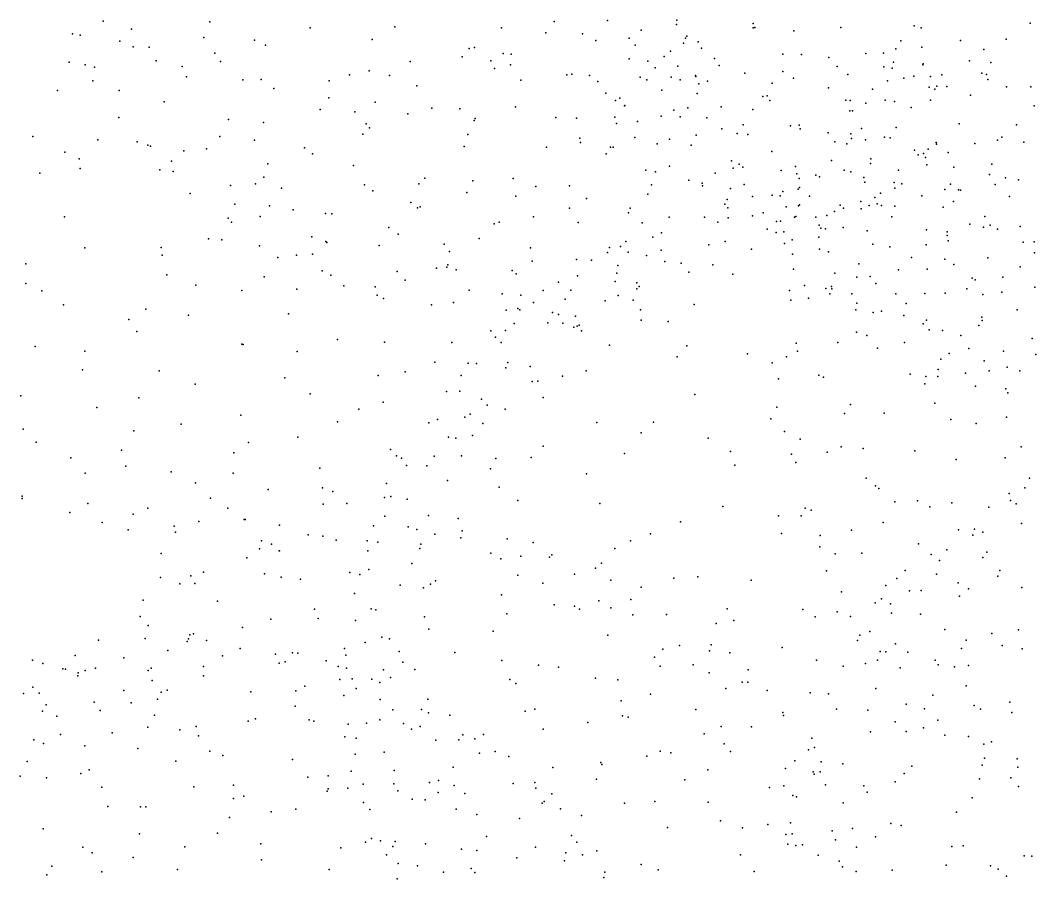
# Model space of a CAD drawing. Header units: metres. Extents: x -23.9 to 23.9, y -28.5 to 28.5.
# Drawn here: x -4.643 to -3.223, y -2.391 to -1.192 of the extents above; entities that cross this region are included whole.
import ezdxf

# ---------------------------------------------------------------- set-up
doc = ezdxf.new("R2010")
doc.units = ezdxf.units.M

msp = doc.modelspace()

# ---------------------------------------------------------------- linework, layer by layer
for p in [(-3.8216, -1.1921, -1.4001), (-3.7251, -1.192, -1.7817), (-4.5269, -1.193, -3.3905), (-4.487, -1.2045, -2.4369), (-4.3778, -1.194, 3.209), (-4.2373, -1.2027, -2.5596), (-4.119, -1.201, -1.1241), (-3.9698, -1.2023, -4.5874), (-3.8965, -1.1936, -2.4868), (-3.7749, -1.2058, -3.7896), (-3.7252, -1.1979, -5.4077), (-3.6183, -1.1966, -2.5925), (-3.618, -1.2026, -5.7597), (-3.6159, -1.2018, -5.0332), (-3.4958, -1.202, 16.5705), (-3.3931, -1.1996, -2.8475), (-3.3832, -1.2025, -10.693), (-3.2309, -1.196, -10.2191), (-4.5696, -1.2108, -2.9854), (-4.559, -1.2128, -1.0715), (-4.3861, -1.2158, -3.5752), (-4.3152, -1.2197, -2.616), (-4.1505, -1.2188, -3.7105), (-3.9082, -1.2095, -3.7483), (-3.8565, -1.2107, -3.9574), (-3.8382, -1.2203, -4.7274), (-3.7917, -1.2171, -3.9049), (-3.7126, -1.2171, -5.4997), (-3.711, -1.2142, -5.2924), (-3.5612, -1.2067, -4.9388), (-3.412, -1.2205, -3.4174), (-3.3285, -1.2202, -10.8689), (-3.2644, -1.2184, 25.6484), (-4.5033, -1.2213, -2.8238), (-4.4848, -1.2291, -3.4382), (-4.4622, -1.2294, 18.9708), (-4.2999, -1.2265, -1.0686), (-4.0151, -1.2313, -2.3112), (-4.0076, -1.2301, -1.1951), (-3.783, -1.2265, -1.4667), (-3.7156, -1.2239, -3.8683), (-3.695, -1.222, -2.562), (-3.6906, -1.2307, -3.6715), (-3.4188, -1.2316, -10.5398), (-3.3823, -1.2293, -10.775), (-3.2956, -1.2327, 24.7872), (-4.4528, -1.2487, -2.779), (-4.3705, -1.238, -1.062), (-4.0249, -1.243, -2.4323), (-3.9847, -1.2484, 13.4128), (-3.9677, -1.2385, -4.1566), (-3.9563, -1.2392, -2.2687), (-3.7916, -1.2457, -2.0523), (-3.7424, -1.2426, -1.5877), (-3.7337, -1.2352, -1.8666), (-3.6724, -1.2451, -5.6232), (-3.5765, -1.2393, -5.8032), (-3.5508, -1.2399, -2.6684), (-3.5123, -1.2439, -5.8819), (-3.4607, -1.2385, -3.8424), (-3.4359, -1.2381, -2.8055), (-3.3158, -1.2484, 25.5684), (-4.5742, -1.2504, -2.4232), (-4.5517, -1.2541, -3.0536), (-4.5387, -1.2574, -3.2629), (-4.4165, -1.2567, -2.442), (-4.3627, -1.2497, -2.6758), (-4.1549, -1.2626, -1.1146), (-4.0974, -1.2495, -2.4684), (-3.9797, -1.2595, -4.3567), (-3.9573, -1.2543, -2.5174), (-3.7656, -1.249, -3.6894), (-3.7552, -1.2585, -1.9448), (-3.7233, -1.2559, -1.7483), (-3.6659, -1.2552, -4.796), (-3.5006, -1.2563, -2.7353), (-3.4355, -1.2568, -10.6265), (-3.4241, -1.259, -10.4451), (-3.4239, -1.2587, 25.2609), (-3.4219, -1.2506, 25.1015), (-3.3811, -1.2544, -3.284), (-3.3805, -1.2529, 24.9433), (-3.2859, -1.2508, -21.3893), (-4.5411, -1.2766, -3.1534), (-4.4102, -1.2707, -3.4971), (-4.3314, -1.2751, -2.4337), (-4.3059, -1.2746, 7.7155), (-4.211, -1.2765, -2.5964), (-4.1822, -1.268, -2.4616), (-4.1267, -1.2692, -2.5565), (-3.9427, -1.2757, -4.4671), (-3.8787, -1.2682, -1.3233), (-3.8717, -1.267, -4.0561), (-3.8469, -1.269, -4.6521), (-3.7761, -1.2716, -3.9695), (-3.7669, -1.2751, -4.7082), (-3.7327, -1.2713, -1.6794), (-3.7201, -1.2753, 5.0205), (-3.6988, -1.2692, -5.346), (-3.6985, -1.2706, -19.8669), (-3.6821, -1.277, -3.9206), (-3.63, -1.2659, 13.9277), (-3.5768, -1.2636, -3.5752), (-3.5618, -1.2728, -5.0036), (-3.4857, -1.2678, -3.4742), (-3.4306, -1.2767, -2.8747), (-3.4078, -1.2729, 25.3601), (-3.3934, -1.2702, -10.3428), (-3.3702, -1.2706, -3.151), (-3.3544, -1.2683, -10.2643), (-3.2984, -1.2656, -10.209), (-3.2921, -1.2675, -3.9244), (-3.2903, -1.2745, 3.0659), (-4.5905, -1.2901, -1.0883), (-4.5045, -1.2899, -2.9443), (-4.2883, -1.2874, -3.5955), (-4.0885, -1.2836, -3.6848), (-3.8352, -1.2773, -2.1136), (-3.7458, -1.2894, -2.5884), (-3.6942, -1.2809, -5.4663), (-3.5915, -1.2799, -4.84), (-3.5131, -1.2862, -4.8146), (-3.4513, -1.288, -5.91), (-3.3721, -1.2852, -4.8192), (-3.3645, -1.2881, 25.4775), (-3.3613, -1.2841, -5.9754), (-3.3474, -1.2845, 24.8725), (-3.2639, -1.2851, -11.0049), (-3.2303, -1.285, -10.122), (-4.2111, -1.3003, 20.0174), (-3.8239, -1.2938, -2.5643), (-3.8108, -1.3039, -3.6681), (-3.8044, -1.3007, 7.0436), (-3.6965, -1.2943, -4.7232), (-3.6048, -1.2985, -2.673), (-3.5984, -1.2977, -5.7378), (-3.595, -1.3038, -3.93), (-3.4888, -1.3034, -4.8919), (-3.4827, -1.3039, -3.9144), (-3.4337, -1.3036, -3.3284), (-3.4207, -1.3054, -2.9479), (-3.3701, -1.3033, -3.9371), (-3.3145, -1.2965, -4.7398), (-4.4415, -1.306, -3.4172), (-4.2235, -1.3165, 3.5812), (-4.1463, -1.3062, -19.356), (-4.0671, -1.3146, -1.1658), (-4.0284, -1.3157, -2.5702), (-3.9502, -1.313, -3.6821), (-3.7979, -1.3115, 10.6655), (-3.7976, -1.3109, -4.0386), (-3.7293, -1.3174, -4.006), (-3.7097, -1.3144, 11.1178), (-3.6628, -1.313, -5.2261), (-3.6188, -1.3164, -5.1183), (-3.4829, -1.3186, -4.7417), (-3.4792, -1.3184, -2.834), (-3.4607, -1.3078, -10.6978), (-3.3974, -1.3137, -10.8807), (-3.2253, -1.3113, 24.7134), (-4.5047, -1.3278, -3.0833), (-4.3513, -1.3304, -1.0746), (-4.1748, -1.3199, -3.6293), (-4.1009, -1.3225, -2.3625), (-4.0081, -1.3321, -2.2917), (-4.0069, -1.3289, -1.2099), (-3.8942, -1.3279, -4.342), (-3.865, -1.3286, -4.2001), (-3.8117, -1.3274, -2.0696), (-3.7799, -1.3334, -1.9899), (-3.7469, -1.3261, -4.6483), (-3.7204, -1.3269, -3.6148), (-3.6831, -1.3283, -5.39), (-4.3025, -1.3346, 4.0528), (-4.1591, -1.3366, -2.6175), (-4.1544, -1.3421, -1.1244), (-3.8093, -1.3363, -4.1148), (-3.6621, -1.3435, -5.5485), (-3.632, -1.3378, -5.6362), (-3.5658, -1.3395, -5.0494), (-3.5541, -1.3386, -2.7638), (-3.5524, -1.3435, -3.9781), (-3.4668, -1.343, -10.7654), (-3.4185, -1.3418, 25.226), (-3.3301, -1.3368, -10.9904), (-3.25, -1.3382, -6.0023), (-4.6249, -1.3541, -1.108), (-4.5343, -1.3588, -22.1261), (-4.4792, -1.3615, -3.1717), (-4.3637, -1.3541, -2.7813), (-4.315, -1.3594, -3.5035), (-4.1639, -1.3509, -2.3944), (-4.0172, -1.3516, -3.6477), (-3.8604, -1.3567, -3.6385), (-3.7834, -1.3555, -4.5437), (-3.7349, -1.3579, -1.7463), (-3.6979, -1.3525, -2.6551), (-3.6406, -1.35, -4.6715), (-3.6255, -1.3516, -3.5358), (-3.5134, -1.3492, -4.9838), (-3.504, -1.3616, -4.6832), (-3.4817, -1.3505, -3.9814), (-3.4806, -1.357, 16.9926), (-3.461, -1.3591, -5.8716), (-3.4348, -1.3552, -3.0524), (-3.4267, -1.3563, -10.2751), (-3.2768, -1.3594, -4.5919), (-3.2704, -1.3551, -4.8176), (-3.2399, -1.3624, -11.0875), (-4.5802, -1.3761, 22.8934), (-4.4644, -1.3662, -3.2501), (-4.4604, -1.3677, -2.9709), (-4.4138, -1.3741, -2.8786), (-4.3824, -1.3717, -3.422), (-4.2453, -1.37, -3.5555), (-4.0219, -1.3684, 12.788), (-3.9071, -1.369, -2.6046), (-3.8596, -1.3628, -1.3705), (-3.8178, -1.3693, -1.4316), (-3.814, -1.3692, -4.2349), (-3.7525, -1.3644, -1.9019), (-3.7049, -1.3665, -4.0817), (-3.5922, -1.3754, -4.0338), (-3.4875, -1.3643, -3.3496), (-3.3926, -1.3733, -10.2128), (-3.3736, -1.372, 13.1701), (-3.3625, -1.3627, -4.8642), (-3.3618, -1.3652, -4.0274), (-3.3458, -1.3765, 24.8928), (-3.3084, -1.364, -10.1213), (-4.5604, -1.3854, -2.4073), (-4.4313, -1.3886, -2.4211), (-4.2339, -1.3787, -2.6906), (-3.8236, -1.3783, -2.6259), (-3.6483, -1.3881, -5.4914), (-3.5086, -1.3879, -10.709), (-3.4536, -1.3855, -4.6301), (-3.3877, -1.3801, 25.013), (-3.3802, -1.3778, -20.7979), (-3.3771, -1.3836, 25.4013), (-4.5588, -1.3989, -1.0985), (-4.4476, -1.4008, -3.104), (-4.429, -1.4033, -1.0851), (-4.2967, -1.3926, -1.0932), (-4.1766, -1.3947, -3.563), (-3.7681, -1.4015, -1.5882), (-3.7548, -1.4034, -1.6872), (-3.7349, -1.3956, -4.2041), (-3.6462, -1.3983, -5.3519), (-3.6377, -1.3931, -2.7432), (-3.6328, -1.3972, 18.7238), (-3.5789, -1.4016, -2.8137), (-3.5592, -1.3963, -4.5961), (-3.4912, -1.4011, -3.279), (-3.4818, -1.4037, -3.0328), (-3.4542, -1.3921, -10.8642), (-3.4152, -1.4015, -4.9309), (-3.3756, -1.394, -4.5799), (-3.3375, -1.3972, -11.032), (-3.2845, -1.3931, 24.8135), (-4.6151, -1.4055, 2.7453), (-4.3023, -1.4111, -3.4495), (-4.077, -1.4124, -1.1842), (-4.01, -1.4163, -1.2327), (-3.9534, -1.4131, -2.6417), (-3.7083, -1.4153, -4.3861), (-3.6711, -1.4055, -4.5211), (-3.5572, -1.4063, -5.7161), (-3.5541, -1.4129, -5.0944), (-3.5304, -1.4081, -2.9072), (-3.5257, -1.4106, -10.6343), (-3.4633, -1.4115, -4.5597), (-3.462, -1.4179, -5.9281), (-3.4213, -1.4184, -5.8605), (-3.2879, -1.4075, -4.2426), (-3.2654, -1.4121, 10.2209), (-3.2474, -1.415, -10.0525), (-4.3487, -1.4229, 24.1209), (-4.3139, -1.4205, -2.4003), (-4.2773, -1.4265, -2.788), (-4.1615, -1.422, -2.3573), (-4.15, -1.43, -1.152), (-4.0854, -1.4204, -18.9096), (-4.0182, -1.4325, -2.6714), (-3.9219, -1.4239, -1.3159), (-3.8747, -1.423, -2.1199), (-3.7604, -1.4216, -1.8076), (-3.6897, -1.4193, -4.2688), (-3.6891, -1.4232, 13.4349), (-3.6499, -1.4267, -4.4577), (-3.6307, -1.4215, 9.4872), (-3.5768, -1.4311, -5.1736), (-3.5555, -1.4276, -3.3314), (-3.5532, -1.4257, -4.1624), (-3.4203, -1.4265, -4.5026), (-3.4103, -1.4204, -10.951), (-3.3504, -1.4282, 2.4194), (-3.3425, -1.421, -4.1927), (-3.331, -1.4286, 25.479), (-3.3286, -1.4294, -4.3683), (-3.28, -1.4212, -4.867), (-4.4053, -1.4338, -3.1808), (-4.0965, -1.4464, -2.7078), (-3.9498, -1.4377, -3.5735), (-3.8513, -1.4407, -3.5484), (-3.7656, -1.435, -3.5236), (-3.6544, -1.4424, -3.447), (-3.6192, -1.4381, -5.4513), (-3.5918, -1.436, -4.242), (-3.5803, -1.4371, -4.4359), (-3.5396, -1.4375, -10.5636), (-3.4675, -1.4451, -4.4117), (-3.4479, -1.4397, -4.2386), (-3.4401, -1.4334, -10.2428), (-3.3826, -1.4373, -10.1606), (-3.3384, -1.4451, -10.1063), (-3.26, -1.4383, -5.9447), (-4.3426, -1.4489, -3.3103), (-4.2943, -1.4512, -3.3872), (-4.2612, -1.4565, -1.1205), (-4.0874, -1.4539, -3.5248), (-4.0835, -1.4524, 18.5285), (-3.875, -1.4545, -1.3993), (-3.7925, -1.4608, -1.9223), (-3.7899, -1.4544, -2.7314), (-3.6576, -1.4489, 20.0599), (-3.6535, -1.4538, -2.8106), (-3.6041, -1.4607, -5.3617), (-3.572, -1.4524, -6.3978), (-3.5548, -1.451, -4.3383), (-3.5536, -1.4497, -5.6569), (-3.5043, -1.4591, -6.4879), (-3.4967, -1.4501, -5.7534), (-3.4921, -1.4543, -10.3261), (-3.4673, -1.4552, 16.3012), (-3.4562, -1.4507, -4.3269), (-3.4449, -1.4481, -5.0011), (-3.4386, -1.4505, -6.3905), (-3.4204, -1.4517, -6.2539), (-3.3527, -1.4529, -6.3259), (-4.5808, -1.4667, -2.3726), (-4.3522, -1.4683, -3.0425), (-4.3473, -1.4741, -3.1822), (-4.3072, -1.4659, -2.912), (-4.2159, -1.462, -3.4467), (-4.207, -1.4621, -2.7897), (-3.973, -1.4741, -2.7216), (-3.9252, -1.4663, -2.1638), (-3.8629, -1.4745, -2.7387), (-3.7731, -1.475, -1.755), (-3.7357, -1.4668, -3.4607), (-3.6864, -1.467, -6.2905), (-3.6674, -1.4737, -6.174), (-3.6529, -1.4681, -6.4554), (-3.6193, -1.4649, -2.8914), (-3.5854, -1.4728, -2.9695), (-3.58, -1.4727, -5.5542), (-3.5606, -1.4669, -3.1941), (-3.5586, -1.4662, -3.0525), (-3.5308, -1.4671, -6.1329), (-3.5151, -1.4645, -10.7828), (-3.4242, -1.4666, -6.1497), (-3.2944, -1.4661, -11.0955), (-4.1276, -1.4816, -2.319), (-3.9801, -1.4761, -1.2813), (-3.7461, -1.4888, -6.3522), (-3.5986, -1.4835, -3.262), (-3.5862, -1.4884, -6.0904), (-3.5753, -1.4873, -3.1235), (-3.5261, -1.4783, 11.7559), (-3.5234, -1.4824, -10.3823), (-3.517, -1.4832, -6.5524), (-3.4925, -1.4815, -5.0821), (-3.4589, -1.486, -6.0831), (-3.3759, -1.4845, 25.1684), (-3.3469, -1.4872, -6.5164), (-3.3154, -1.4767, -6.2079), (-3.2962, -1.4809, -6.4052), (-3.287, -1.4783, -6.2808), (-3.2767, -1.4836, 9.0472), (-3.2449, -1.4801, -10.0239), (-4.3794, -1.4971, -2.3808), (-4.3609, -1.4988, -1.1233), (-4.2352, -1.4943, -2.8778), (-4.2156, -1.5007, -18.2825), (-4.2143, -1.5023, -1.1552), (-4.1145, -1.4906, 2.0471), (-4.0013, -1.4969, -2.2269), (-3.7963, -1.5009, -3.4473), (-3.7584, -1.4947, -6.2691), (-3.6574, -1.5009, -6.0819), (-3.5744, -1.5036, -5.4452), (-3.5637, -1.4985, -5.266), (-3.5264, -1.495, -6.052), (-3.3471, -1.4927, -18.5822), (-3.3455, -1.4999, -4.9549), (-3.2409, -1.502, 24.8172), (-3.2253, -1.5013, -11.1583), (-4.5525, -1.5096, -1.1373), (-4.4456, -1.5091, -1.1242), (-4.3083, -1.5071, -2.3687), (-4.2341, -1.5185, -21.0164), (-4.1408, -1.5066, -2.8146), (-4.0502, -1.5047, -3.4599), (-4.0428, -1.5148, 23.1009), (-3.9292, -1.5097, -3.4658), (-3.8218, -1.5163, -6.3067), (-3.8192, -1.5093, -1.5575), (-3.8035, -1.508, -2.8001), (-3.7931, -1.5159, -6.439), (-3.7466, -1.5131, -6.137), (-3.6801, -1.5057, -3.3353), (-3.6203, -1.5115, -3.0687), (-3.5631, -1.5184, -5.3568), (-3.5257, -1.5118, -5.6168), (-3.513, -1.5155, -6.6364), (-3.4508, -1.5045, -10.9432), (-3.4273, -1.5085, -6.6045), (-3.3764, -1.5055, -10.1144), (-3.2249, -1.5167, -6.158), (-4.6348, -1.5319, -6.1508), (-4.4443, -1.5198, 3.0496), (-4.2825, -1.5231, -3.0865), (-4.2564, -1.52, -3.2795), (-3.927, -1.5283, -2.8045), (-3.865, -1.526, -3.4279), (-3.8442, -1.5272, -1.9836), (-3.7672, -1.5204, -3.3863), (-3.7415, -1.529, -6.5453), (-3.7189, -1.5312, -2.9331), (-3.4707, -1.5319, -5.6845), (-3.3968, -1.5231, -11.0311), (-3.3504, -1.5254, 25.0829), (-3.2902, -1.5239, -6.073), (-4.2208, -1.5417, -3.0214), (-4.1157, -1.5427, -1.2185), (-4.061, -1.5381, -2.2478), (-4.0462, -1.5367, -1.2633), (-4.0449, -1.5335, -2.8307), (-4.0334, -1.5407, -3.3944), (-3.9548, -1.5416, -1.3495), (-3.9493, -1.5461, -3.4016), (-3.8089, -1.545, -6.515), (-3.8075, -1.5346, -1.6598), (-3.7079, -1.5436, -6.0203), (-3.6747, -1.5334, -3.2279), (-3.6465, -1.5464, -6.655), (-3.5619, -1.5395, -10.4818), (-3.504, -1.5452, -10.8793), (-3.4151, -1.5407, -5.0706), (-3.3748, -1.5396, -6.6492), (-3.3379, -1.5332, 25.3498), (-3.2449, -1.5362, 25.5389), (-4.6349, -1.5597, 11.6586), (-4.4379, -1.5477, 12.9407), (-4.3015, -1.5505, -1.1579), (-4.2084, -1.5481, -3.2043), (-4.1044, -1.5551, -2.9113), (-3.8905, -1.5575, -2.0432), (-3.8637, -1.549, -6.3611), (-3.8113, -1.5569, -1.7407), (-3.781, -1.5587, -3.2933), (-3.4733, -1.5508, -5.9494), (-3.4547, -1.5498, -5.1389), (-3.4467, -1.5594, 12.0819), (-3.3119, -1.552, 25.0066), (-3.3078, -1.5547, -11.114), (-3.2693, -1.5507, -4.9702), (-4.6122, -1.57, -1.1956), (-4.3971, -1.562, -1.152), (-4.3327, -1.5694, -2.3348), (-4.2561, -1.5675, -2.3233), (-4.1901, -1.5627, -3.1075), (-4.1467, -1.5643, -3.2518), (-4.0152, -1.569, -3.3205), (-3.9692, -1.5742, -2.1347), (-3.9115, -1.5693, -3.3232), (-3.8728, -1.569, -6.1809), (-3.7806, -1.5672, -6.5998), (-3.7773, -1.5638, -6.0402), (-3.5674, -1.5693, -10.6598), (-3.5465, -1.5625, -5.9361), (-3.5166, -1.5666, -5.448), (-3.511, -1.5742, -5.3737), (-3.5085, -1.5637, -5.5229), (-3.5082, -1.567, -10.2849), (-3.4804, -1.5742, -5.7395), (-3.4187, -1.5742, -10.1494), (-3.3784, -1.5735, 2.7584), (-3.3498, -1.573, -5.0495), (-3.3196, -1.5672, -10.0523), (-3.2971, -1.5748, -5.9284), (-3.2705, -1.5718, 18.6317), (-3.2244, -1.5648, -6.5964), (-4.5821, -1.5895, -2.3043), (-4.1438, -1.5761, -2.2706), (-4.1348, -1.5804, -3.149), (-4.0679, -1.5895, -3.0542), (-4.037, -1.586, -3.2479), (-3.943, -1.5758, -2.9264), (-3.9253, -1.586, -6.3197), (-3.8808, -1.5817, -2.9637), (-3.8252, -1.5837, -3.2149), (-3.8071, -1.5763, -2.98), (-3.7861, -1.5827, -3.0972), (-3.7008, -1.5888, 2.1473), (-3.5654, -1.5831, -6.7245), (-3.5407, -1.5803, -10.7883), (-3.4732, -1.5869, -5.2607), (-3.4045, -1.5874, -5.8636), (-4.4672, -1.5956, 20.2373), (-4.2675, -1.6019, -1.1987), (-3.9633, -1.5969, -3.2254), (-3.9469, -1.5944, 23.8173), (-3.9443, -1.5963, -3.0189), (-3.8987, -1.6002, -3.1429), (-3.8903, -1.6029, -6.5171), (-3.7755, -1.5963, -20.9987), (-3.4745, -1.5963, -5.8798), (-3.4504, -1.6003, -5.5596), (-3.4389, -1.5983, -6.7466), (-3.2492, -1.5966, -5.0217), (-4.4908, -1.6098, 2.4804), (-4.4072, -1.604, -2.3215), (-3.9524, -1.6156, -6.3927), (-3.9051, -1.6146, -1.5199), (-3.8843, -1.6149, -1.9318), (-3.8663, -1.6053, -1.5973), (-3.8612, -1.6176, -6.0347), (-3.7749, -1.611, -5.9612), (-3.7372, -1.6125, -6.6987), (-3.4076, -1.6041, -11.0326), (-3.3804, -1.6157, -5.1667), (-3.3759, -1.6106, -10.0934), (-3.2984, -1.6065, -6.7098), (-3.298, -1.6111, 25.2566), (-4.4795, -1.6265, -1.2038), (-3.9848, -1.6259, -1.4026), (-3.9642, -1.6254, -6.2449), (-3.8687, -1.6206, -6.5941), (-3.8643, -1.6192, -1.8268), (-3.8583, -1.6259, -1.7532), (-3.4739, -1.6276, 11.1536), (-3.4591, -1.632, -10.1953), (-3.372, -1.6242, -6.7696), (-3.3536, -1.6254, -5.6639), (-3.3026, -1.6183, -5.0841), (-4.333, -1.6441, -2.2827), (-4.331, -1.645, -1.2195), (-4.1993, -1.638, -1.2513), (-4.1334, -1.6417, -2.2179), (-4.0392, -1.6422, -2.1368), (-3.9782, -1.6345, -2.0834), (-3.9705, -1.6418, -6.4591), (-3.8192, -1.6455, 11.3765), (-3.558, -1.6427, -10.4005), (-3.5, -1.6421, -5.8178), (-3.4068, -1.6422, -5.4863), (-3.328, -1.6322, -5.7531), (-3.2281, -1.6363, 25.4377), (-4.6217, -1.6478, -2.2464), (-4.5524, -1.6542, -2.2673), (-4.2554, -1.6545, -2.2622), (-3.711, -1.6465, -6.761), (-3.6262, -1.658, -6.8054), (-3.5562, -1.6539, 9.2243), (-3.4442, -1.65, -5.7622), (-3.3443, -1.6574, -5.598), (-3.3169, -1.6504, -5.1657), (-3.2685, -1.6541, -11.1559), (-3.2233, -1.6586, -5.7173), (-4.0629, -1.6696, -1.3682), (-4.0163, -1.6709, -6.2892), (-4.0049, -1.6714, -6.2085), (-3.961, -1.67, -2.0135), (-3.7243, -1.6622, -5.8613), (-3.5918, -1.6706, -5.812), (-3.5717, -1.662, -10.7148), (-3.3561, -1.6655, -5.247), (-3.2952, -1.6675, -5.8238), (-4.5557, -1.6804, -1.2545), (-4.4486, -1.6818, -1.2401), (-4.1425, -1.6882, 20.1047), (-4.1044, -1.6829, -2.1582), (-4.0263, -1.6881, -6.3672), (-3.9641, -1.6774, -6.0768), (-3.9299, -1.6755, -1.9357), (-3.8849, -1.6888, -6.6773), (-3.8518, -1.6814, -5.9319), (-3.5263, -1.6875, -10.856), (-3.3989, -1.6864, -10.1088), (-3.3596, -1.6797, -5.4478), (-3.3216, -1.685, -5.5359), (-3.2885, -1.6814, -10.016), (-3.2632, -1.6765, -6.781), (-3.2456, -1.6815, 25.2641), (-4.3983, -1.7, 18.4887), (-4.273, -1.6913, -1.2655), (-3.9272, -1.6963, -1.6588), (-3.9191, -1.6958, -1.7911), (-3.5829, -1.6926, -10.5503), (-3.5198, -1.6903, -10.2865), (-3.3783, -1.6998, -6.8399), (-3.3768, -1.6897, -11.0727), (-3.36, -1.6894, 7.4624), (-3.3074, -1.7029, -5.3802), (-4.6416, -1.7165, -2.1644), (-4.2374, -1.7138, -2.1984), (-4.0466, -1.7105, -1.4387), (-4.0281, -1.7098, -2.0379), (-3.6998, -1.7147, -6.8269), (-3.2651, -1.7068, -5.2861), (-3.2622, -1.7122, -5.4857), (-4.477, -1.7192, -2.2196), (-4.1354, -1.7255, -1.3809), (-3.998, -1.7212, -6.5554), (-3.99, -1.7294, -1.5708), (-3.9115, -1.7189, -5.9542), (-3.482, -1.7284, -10.2304), (-3.3643, -1.7266, 8.7872), (-4.5354, -1.7327, -1.308), (-4.3344, -1.7436, -1.3151), (-4.1695, -1.7349, 3.2629), (-4.0138, -1.7423, -1.9396), (-3.965, -1.7353, -6.6411), (-3.585, -1.7325, -6.8685), (-3.4903, -1.7413, -5.7497), (-3.4353, -1.7407, -10.166), (-4.4176, -1.7561, -2.1845), (-4.199, -1.7526, -2.121), (-4.0716, -1.7542, -6.3722), (-4.0592, -1.7497, -6.199), (-4.0214, -1.7461, -6.0914), (-3.9962, -1.7552, -1.8333), (-3.8369, -1.7539, -5.8489), (-3.7574, -1.7534, -18.6625), (-3.5935, -1.7486, 23.9944), (-3.3417, -1.7496, -11.0968), (-3.3064, -1.7553, -6.857), (-3.2643, -1.7461, 17.1995), (-4.6385, -1.7632, -2.1012), (-4.4837, -1.7654, -2.1574), (-4.0105, -1.7721, -1.7154), (-3.7749, -1.7683, -6.8328), (-3.5744, -1.7662, -10.5478), (-4.6204, -1.7813, -1.4154), (-4.3237, -1.7819, -2.1293), (-4.2548, -1.7744, -1.3787), (-4.0439, -1.7741, -6.5369), (-4.0336, -1.7757, -1.6296), (-3.9119, -1.7868, -5.8866), (-3.6812, -1.7755, -6.8772), (-3.5525, -1.7772, -10.752), (-3.495, -1.7878, -6.9183), (-3.2436, -1.7876, -5.777), (-4.5012, -1.7926, -1.3866), (-4.3439, -1.7961, -1.3882), (-4.1249, -1.7915, -1.5024), (-4.1165, -1.8004, -1.9687), (-4.0639, -1.8009, -1.8444), (-4.0258, -1.8001, -6.0121), (-3.7982, -1.7971, -5.7912), (-3.6499, -1.7943, -5.7328), (-3.5644, -1.798, -10.6672), (-3.5147, -1.7951, -10.8524), (-3.4644, -1.7902, -10.9419), (-3.3924, -1.7935, -10.118), (-4.5718, -1.8033, -2.0829), (-4.4948, -1.8145, 13.1567), (-4.1099, -1.8036, -6.2891), (-4.1027, -1.8138, -1.5844), (-4.0742, -1.8144, -1.7014), (-3.9777, -1.8039, -6.6924), (-3.9284, -1.8026, -6.7477), (-3.6436, -1.8134, 4.9752), (-3.5586, -1.8095, -5.709), (-3.3345, -1.8055, -10.0662), (-3.2661, -1.8029, -11.1418), (-4.5517, -1.8246, -1.4431), (-4.4316, -1.8225, -2.0863), (-4.3452, -1.8243, -2.0727), (-4.2239, -1.8175, -1.4669), (-3.9855, -1.8186, -5.9386), (-3.8511, -1.8254, -19.769), (-4.3975, -1.8382, -1.4326), (-4.2203, -1.8449, -1.5443), (-4.1306, -1.8391, -1.8457), (-4.0455, -1.8347, -6.6272), (-3.9731, -1.844, 24.1397), (-3.4604, -1.8315, -5.6953), (-3.4472, -1.8422, 16.9222), (-3.2318, -1.8317, -9.6697), (-4.6397, -1.8565, -1.8759), (-4.2961, -1.8473, -1.4918), (-4.2057, -1.8502, -1.9277), (-4.1337, -1.8584, -6.3533), (-4.1244, -1.8569, -6.2086), (-3.4427, -1.846, -10.2058), (-3.2603, -1.8529, -5.7362), (-3.2383, -1.8452, -9.601), (-4.6397, -1.8597, -1.6515), (-4.5483, -1.8668, -1.5531), (-4.3767, -1.8594, -1.9967), (-4.2193, -1.8677, -1.6299), (-4.1859, -1.867, -1.726), (-4.1019, -1.8609, -6.1159), (-3.9473, -1.8629, -5.861), (-3.8323, -1.867, 23.5668), (-3.6607, -1.871, -5.6972), (-3.5453, -1.8732, -10.6639), (-3.4201, -1.8644, 3.0619), (-3.3885, -1.8633, -11.0204), (-3.3711, -1.8713, -10.1216), (-3.3403, -1.8658, 23.7482), (-3.2887, -1.8722, -9.6576), (-3.2587, -1.8629, -9.7563), (-3.2506, -1.8672, -9.8936), (-4.5734, -1.8794, -1.8819), (-4.4849, -1.882, -1.9218), (-4.4642, -1.8736, -1.5343), (-4.3523, -1.8736, -1.5396), (-4.133, -1.8844, -6.4365), (-4.072, -1.8837, -6.0198), (-3.583, -1.8841, -6.9536), (-3.551, -1.8839, -10.5786), (-3.5371, -1.8762, -10.4359), (-4.5281, -1.8933, -1.6823), (-4.4276, -1.8987, -1.6289), (-4.3929, -1.892, -1.9091), (-4.3296, -1.8893, -1.6198), (-4.328, -1.8892, -1.8811), (-4.2801, -1.8971, -1.7368), (-4.1488, -1.8981, -7.8235), (-4.1002, -1.8993, -6.5617), (-4.0306, -1.8878, -5.9554), (-3.7199, -1.8924, 12.3143), (-3.4365, -1.8936, -10.9351), (-3.243, -1.895, -9.4313), (-4.4918, -1.9037, -1.7625), (-4.4256, -1.907, -1.7996), (-4.2403, -1.9105, -7.8048), (-4.2197, -1.9126, -7.9126), (-4.0881, -1.9032, 11.6437), (-4.0629, -1.9098, -7.9513), (-4.0266, -1.9148, -7.722), (-4.0249, -1.9051, -7.8715), (-3.7616, -1.9093, 7.3472), (-3.5786, -1.9089, -5.6721), (-3.5244, -1.9117, -10.7241), (-3.4808, -1.9043, -10.308), (-3.331, -1.9035, -11.0593), (-3.3112, -1.9111, -9.8609), (-3.3087, -1.9025, -9.7882), (-3.2973, -1.9068, -10.0772), (-4.308, -1.9301, -7.7956), (-4.3056, -1.919, 5.0186), (-4.2915, -1.9238, -7.8795), (-4.201, -1.9183, -7.698), (-4.1578, -1.919, -6.3062), (-4.1429, -1.921, -6.1732), (-4.0842, -1.9295, -8.042), (-4.0827, -1.9238, -7.6546), (-3.962, -1.9164, -7.7713), (-3.9259, -1.9215, -7.8504), (-3.8115, -1.9297, -6.9002), (-3.7898, -1.9192, -5.7285), (-3.5252, -1.9276, -10.4892), (-3.387, -1.9231, -10.1738), (-4.4456, -1.9366, -20.9658), (-4.3261, -1.9426, -7.9375), (-4.2809, -1.9328, -7.99), (-4.2804, -1.933, -7.6874), (-4.1569, -1.9329, -8.0449), (-3.9847, -1.9361, -5.8638), (-3.9708, -1.9441, -8.0458), (-3.9427, -1.9404, -7.6637), (-3.9027, -1.9418, -7.724), (-3.8995, -1.9387, -7.9202), (-3.5036, -1.9372, -10.3975), (-3.4664, -1.9361, -10.8552), (-3.3692, -1.9379, -9.6335), (-3.3476, -1.9317, -9.5313), (-3.297, -1.9422, -9.4122), (-3.2915, -1.9349, -9.9537), (-4.0954, -1.9508, -6.0112), (-3.8386, -1.9571, -7.7866), (-3.8302, -1.9504, 18.4855), (-3.3579, -1.9467, -5.6665), (-4.4464, -1.9701, 11.9611), (-4.4042, -1.9678, -7.9154), (-4.3864, -1.9626, -7.755), (-4.3012, -1.9652, -8.062), (-4.2777, -1.9697, -7.5817), (-4.2507, -1.9724, -8.1248), (-4.1817, -1.9631, 7.4929), (-4.168, -1.966, -8.1348), (-4.1552, -1.9589, -6.4706), (-3.947, -1.9668, -7.5856), (-3.8681, -1.9655, -8.0116), (-3.7292, -1.971, -5.6859), (-3.6957, -1.9692, -6.9604), (-3.5156, -1.9607, -10.6526), (-3.4174, -1.9718, -10.2445), (-3.4056, -1.9605, -10.9385), (-3.3621, -1.9657, -10.9948), (-3.2764, -1.9686, -5.6857), (-3.2735, -1.9606, -9.3436), (-4.4194, -1.9789, 12.3257), (-4.3987, -1.9787, -8.0022), (-4.1117, -1.9808, -6.6133), (-4.0789, -1.9848, -7.505), (-4.0694, -1.9796, -8.1654), (-4.062, -1.9747, -6.6855), (-3.9124, -1.9783, -6.8495), (-3.817, -1.9741, -7.7102), (-3.7749, -1.9838, -7.8169), (-3.6208, -1.974, 20.4667), (-3.4327, -1.9816, -5.6462), (-3.3315, -1.9775, -6.9721), (-3.3171, -1.986, -10.045), (-3.2429, -1.9841, -6.9417), (-4.1756, -1.9928, -6.2647), (-3.9698, -1.9945, -5.8267), (-3.789, -2.001, -8.0124), (-3.4948, -1.9904, -10.4534), (-3.4387, -2, -10.8442), (-3.3997, -1.9889, -6.9859), (-3.3834, -1.9885, -9.8558), (-3.3296, -1.9964, -10.1531), (-4.4706, -2.002, -7.8679), (-4.367, -2.0033, -7.5853), (-4.2311, -2.0144, -7.481), (-4.1521, -2.0138, -7.4654), (-3.8961, -2.0083, -8.1471), (-3.8679, -2.0105, 24.4722), (-3.8609, -2.0144, -6.891), (-3.8341, -2.0026, -8.0733), (-3.8173, -2.0125, -5.7138), (-3.6546, -2.014, -5.6525), (-3.5487, -2.0148, -5.6401), (-3.4475, -2.0058, -10.3471), (-3.4263, -2.007, -9.6096), (-4.4749, -2.0247, -7.6838), (-4.2924, -2.0282, -8.1942), (-4.2262, -2.0274, -8.2182), (-4.1454, -2.0154, -8.2177), (-4.0775, -2.0251, -5.9595), (-3.9625, -2.0211, -7.4771), (-3.7864, -2.0226, -7.6188), (-3.7392, -2.0221, -7.9547), (-3.5316, -2.0251, 24.5132), (-3.5006, -2.0182, -7.0007), (-3.482, -2.0249, -10.5305), (-3.4249, -2.0201, -9.7958), (-3.3843, -2.0213, -9.4257), (-4.464, -2.0373, -8.0453), (-4.3321, -2.04, -7.4918), (-4.1742, -2.0303, 20.5681), (-4.0714, -2.0423, -7.4239), (-3.6701, -2.0347, 9.32), (-3.6451, -2.0303, -6.9857), (-3.3505, -2.0427, -10.9391), (-3.2472, -2.0433, -11.0407), (-4.4681, -2.0554, -1.3997), (-4.4076, -2.0557, -7.5141), (-4.4055, -2.0501, -1.4894), (-4.4006, -2.0487, -8.1601), (-4.1372, -2.0537, -6.0686), (-4.1265, -2.056, -8.2801), (-3.9814, -2.0453, -8.2412), (-3.8214, -2.0508, 19.875), (-3.4692, -2.0508, -5.6342), (-3.455, -2.0456, -10.7164), (-3.3206, -2.0578, 16.6205), (-3.2844, -2.0485, -9.2598), (-4.5333, -2.0579, -1.4492), (-4.4092, -2.0596, -1.5778), (-4.3822, -2.0582, -1.355), (-4.3351, -2.0692, -1.5881), (-4.1895, -2.0695, -6.3243), (-4.1607, -2.0608, -21.633), (-3.7446, -2.0704, -7.5756), (-3.721, -2.0652, -6.9651), (-3.6768, -2.0643, -7.9452), (-3.5778, -2.0678, 23.4024), (-3.4722, -2.0582, 19.2164), (-3.4194, -2.063, -9.8974), (-3.3268, -2.0696, -5.6535), (-3.2701, -2.065, 4.8584), (-3.2422, -2.07, -6.9518), (-4.6253, -2.0858, -1.4819), (-4.5659, -2.0791, -7.9394), (-4.4977, -2.0826, -7.5838), (-4.4365, -2.0723, -1.2695), (-4.3598, -2.0798, 7.9605), (-4.2858, -2.0771, -7.4116), (-4.2622, -2.0754, -8.2793), (-4.2545, -2.076, -1.3421), (-4.1873, -2.0786, -7.381), (-4.1128, -2.0734, -6.001), (-4.0353, -2.0752, -6.7464), (-3.7561, -2.0813, 2.2646), (-3.6792, -2.0726, -7.68), (-3.651, -2.0753, -7.7878), (-3.5298, -2.0858, -7.0051), (-3.4444, -2.0857, -10.5966), (-3.4409, -2.0736, -10.4814), (-3.4326, -2.0739, 11.6531), (-3.4018, -2.0746, -10.8052), (-3.3639, -2.0856, -9.3077), (-4.6111, -2.0904, -1.3277), (-4.5829, -2.0977, -22.0666), (-4.5795, -2.0984, -7.6988), (-4.5519, -2.1, -7.6342), (-4.5372, -2.0971, 21.0457), (-4.4639, -2.1002, -1.199), (-4.4596, -2.0967, -8.1723), (-4.3864, -2.0944, -1.7086), (-4.2807, -2.0898, -1.2568), (-4.2721, -2.0879, -1.6291), (-4.2149, -2.0867, -1.5228), (-4.1982, -2.0946, 24.2273), (-4.1864, -2.097, -6.2564), (-4.1348, -2.0991, -6.5886), (-4.1077, -2.0887, -7.3599), (-4.0913, -2.0989, -6.671), (-3.9695, -2.0863, -5.8129), (-3.918, -2.0925, -7.4003), (-3.8901, -2.0955, -5.7526), (-3.7481, -2.094, -8.156), (-3.7019, -2.0921, -8.0826), (-3.6254, -2.099, -7.8788), (-3.4926, -2.0942, -9.6468), (-3.4611, -2.0904, -9.8422), (-3.4125, -2.0964, -10.4165), (-3.3594, -2.0922, -10.2872), (-3.3368, -2.0951, -10.0674), (-3.3171, -2.0932, -10.1556), (-4.5623, -2.1078, -1.6824), (-4.5615, -2.1034, -8.0366), (-4.4584, -2.114, -7.4823), (-4.3863, -2.1078, -8.2496), (-4.1959, -2.1127, -1.6273), (-4.1785, -2.1117, -6.1708), (-4.1511, -2.1122, -1.3455), (-4.125, -2.1097, -1.4482), (-3.9582, -2.1129, -8.3219), (-3.8386, -2.1107, -7.4233), (-3.8074, -2.1131, -6.9398), (-3.6796, -2.1032, -7.6094), (-4.6248, -2.1233, -7.8382), (-4.4976, -2.1282, 8.4084), (-4.4371, -2.1275, -1.7709), (-4.2572, -2.1287, -1.1591), (-4.245, -2.1219, -1.7023), (-4.1731, -2.1253, -6.4878), (-4.1401, -2.1167, -1.5517), (-3.95, -2.1182, -6.844), (-3.6565, -2.1252, -6.9946), (-3.6337, -2.1165, -8.0126), (-3.6256, -2.1166, -5.6372), (-3.5986, -2.1281, -7.7852), (-3.4467, -2.1251, -9.3962), (-3.3204, -2.1217, -18.9628), (-4.6381, -2.1322, -1.6768), (-4.6163, -2.1318, -7.9564), (-4.4508, -2.1404, -8.2376), (-4.4454, -2.1306, 3.1983), (-4.3203, -2.1301, -8.3132), (-4.1904, -2.1349, -1.2096), (-4.1393, -2.1407, -7.3147), (-4.0728, -2.1401, -8.3633), (-3.8029, -2.1424, -8.2729), (-3.7619, -2.1334, -7.4567), (-3.5387, -2.1313, -5.6258), (-3.5131, -2.1325, -9.7096), (-3.3672, -2.1346, -10.3783), (-4.6114, -2.157, -7.6469), (-4.6063, -2.1481, -1.7476), (-4.5391, -2.1443, -1.7721), (-4.5308, -2.156, 9.2485), (-4.4877, -2.1455, -1.1077), (-4.2585, -2.1501, -1.7725), (-4.1217, -2.155, -1.2293), (-4.0816, -2.1546, -1.2905), (-3.9368, -2.1568, -7.3301), (-3.9234, -2.1541, -5.774), (-3.6981, -2.1545, -7.4993), (-3.5017, -2.1541, -9.4975), (-3.4581, -2.1555, -9.9436), (-3.4043, -2.1473, -10.0251), (-3.3787, -2.1535, -10.6765), (-3.3095, -2.1491, -10.2873), (-3.3005, -2.154, -5.6583), (-3.2593, -2.1445, -10.924), (-4.5915, -2.1637, 2.7871), (-4.455, -2.1627, 12.9032), (-4.3238, -2.1707, -1.8171), (-4.3137, -2.1675, -1.0819), (-4.2389, -2.1691, -1.1042), (-4.2321, -2.171, -7.3071), (-4.1401, -2.1691, -6.5715), (-4.072, -2.1591, -7.3031), (-4.0423, -2.1625, -1.4729), (-3.8007, -2.1635, -7.3878), (-3.7929, -2.1655, -5.6916), (-3.5769, -2.1587, -7.0019), (-3.5759, -2.163, -7.913), (-3.36, -2.1697, -10.4668), (-3.2566, -2.1586, -9.1538), (-4.4644, -2.1794, -7.4166), (-4.4194, -2.1832, -1.0395), (-4.3969, -2.1784, -8.3152), (-4.1843, -2.1753, -6.3876), (-4.1585, -2.1738, -6.1176), (-4.1067, -2.1742, -1.6926), (-4.0958, -2.182, -5.9743), (-4.0837, -2.1784, -6.6787), (-3.9116, -2.1821, -6.8652), (-3.8495, -2.1726, -8.3226), (-3.6628, -2.1782, -8.1686), (-3.6205, -2.1788, -7.5841), (-3.4196, -2.1719, -9.3138), (-3.4044, -2.1852, 7.2361), (-3.3802, -2.1801, -9.2549), (-4.6236, -2.197, -1.8087), (-4.5864, -2.1896, -7.5358), (-4.5143, -2.1874, -1.0532), (-4.3933, -2.1914, 4.8351), (-4.1889, -2.1927, -6.3052), (-4.1729, -2.1947, -1.1061), (-4.0616, -2.1974, -1.2203), (-4.0297, -2.197, -5.8827), (-4.024, -2.1902, -1.3164), (-4.0073, -2.1958, -1.534), (-3.9951, -2.1895, -7.2931), (-3.6866, -2.1886, -5.6569), (-3.5363, -2.1947, -9.6337), (-3.4543, -2.1858, -5.6331), (-3.3505, -2.1906, -10.6152), (-3.3172, -2.1922, -10.3853), (-3.2851, -2.1996, -6.9661), (-4.6099, -2.2021, -8.1114), (-4.5525, -2.2053, -8.2007), (-4.4783, -2.2093, -1.878), (-4.3778, -2.2127, -1.8885), (-3.9786, -2.2132, -1.3759), (-3.7482, -2.2128, -7.391), (-3.6588, -2.2025, -6.9863), (-3.6499, -2.2134, -7.49), (-3.541, -2.2108, -5.635), (-3.5326, -2.2075, -9.7698), (-3.2957, -2.203, -10.7547), (-4.633, -2.2273, -7.5791), (-4.4252, -2.2269, -7.3442), (-4.3592, -2.2189, -8.3616), (-4.262, -2.2245, -1.0115), (-4.1744, -2.2172, -7.2665), (-4.1341, -2.2141, -1.7903), (-4.0009, -2.2154, -1.6123), (-3.9597, -2.2203, -1.4745), (-3.7669, -2.2199, -8.3096), (-3.7333, -2.215, -6.9587), (-3.56, -2.2261, -8.0326), (-3.5231, -2.2278, -7.819), (-3.2947, -2.2227, -10.6654), (-3.2492, -2.2237, -9.1207), (-4.5464, -2.2389, -0.9873), (-4.1801, -2.2408, -6.359), (-4.1198, -2.2398, -6.0304), (-4.0373, -2.2351, -1.7195), (-3.898, -2.2354, -7.291), (-3.8309, -2.2286, -6.9147), (-3.8298, -2.2312, -7.3229), (-3.6814, -2.2388, -7.4317), (-3.5729, -2.2369, -7.5971), (-3.5345, -2.2418, -9.502), (-3.5245, -2.2416, -6.9984), (-3.493, -2.2303, -9.9331), (-3.3964, -2.2337, -6.9899), (-3.2979, -2.2323, -10.584), (-3.2483, -2.2352, -10.2473), (-4.6425, -2.2478, -1.8684), (-4.6061, -2.2499, -7.5022), (-4.5581, -2.2442, -7.4456), (-4.2407, -2.2491, -7.2537), (-4.2122, -2.2474, -8.4288), (-4.0706, -2.2564, -6.6814), (-4.058, -2.254, -1.1139), (-3.9234, -2.2565, -1.4148), (-3.8372, -2.2519, -5.728), (-3.7137, -2.2527, -5.6738), (-3.5327, -2.2448, -9.8391), (-3.4197, -2.2557, -10.0684), (-3.4072, -2.2441, 20.7582), (-3.302, -2.2516, -5.669), (-3.2581, -2.25, -10.5061), (-4.5285, -2.2629, -8.2825), (-4.3999, -2.2626, -1.9459), (-4.3446, -2.2601, -0.9571), (-4.2135, -2.2689, -1.9101), (-4.2123, -2.2655, 8.2611), (-4.1846, -2.2646, -1.0025), (-4.1635, -2.2589, -6.4755), (-4.1205, -2.2585, -1.8428), (-4.115, -2.268, -6.6086), (-4.0586, -2.2704, -1.8016), (-4.0361, -2.2606, -8.442), (-3.9534, -2.2579, -1.2635), (-3.9219, -2.2644, -1.5213), (-3.5955, -2.2634, -5.6472), (-3.5751, -2.261, -8.1287), (-3.517, -2.2599, -7.7063), (-3.4635, -2.2613, -10.0092), (-3.4589, -2.27, -9.3123), (-3.2473, -2.262, -10.6221), (-4.3445, -2.279, 23.9587), (-4.3299, -2.2757, -7.2659), (-4.1627, -2.2845, -6.1688), (-4.0949, -2.2798, -1.0417), (-4.0766, -2.281, -5.9674), (-4.0214, -2.2721, -5.8867), (-3.9101, -2.2831, -1.3242), (-3.8995, -2.2723, -5.7746), (-3.7558, -2.283, -6.9425), (-3.6812, -2.2839, -6.9689), (-3.5628, -2.2749, -9.7139), (-3.5578, -2.2765, -9.5711), (-3.312, -2.2781, -10.1904), (-4.5201, -2.2902, -7.3694), (-4.4745, -2.2907, -0.9271), (-4.467, -2.2907, -1.9663), (-4.2918, -2.2974, -8.4404), (-4.2573, -2.294, -0.9405), (-4.1539, -2.2943, -7.2157), (-4.0334, -2.2937, -7.2199), (-3.9132, -2.2852, -6.8485), (-3.8874, -2.2933, -1.4632), (-3.798, -2.2854, -8.3796), (-3.4925, -2.2851, -7.77), (-3.334, -2.298, -9.1535), (-4.3499, -2.3056, -1.9749), (-4.0043, -2.3012, -1.1096), (-3.9449, -2.3067, -1.7052), (-3.8583, -2.3027, -7.2658), (-3.6639, -2.31, 18.8971), (-3.5661, -2.3128, -7.5173), (-4.6105, -2.3211, -7.4519), (-4.3668, -2.3273, -8.4219), (-3.7381, -2.3193, -8.3506), (-3.6331, -2.3198, -7.4217), (-3.5975, -2.3151, -8.207), (-3.5078, -2.3243, -9.3716), (-3.4792, -2.3208, -7.904), (-3.4258, -2.3139, -6.977), (-3.4113, -2.3168, -9.2294), (-4.4759, -2.3283, -7.3203), (-4.1601, -2.3401, -6.3159), (-4.1518, -2.3347, -6.2268), (-4.139, -2.3382, -1.9323), (-4.1187, -2.3392, 24.4762), (-3.9908, -2.3319, -1.8001), (-3.872, -2.3307, -1.5358), (-3.8646, -2.3398, -1.3636), (-3.5727, -2.3293, -9.6344), (-3.5637, -2.3282, -5.6615), (-3.5032, -2.3365, -8.0449), (-3.4471, -2.3324, -5.662), (-4.5551, -2.3468, -0.8997), (-4.5419, -2.3549, -8.3229), (-4.4125, -2.3465, -2.0126), (-4.3064, -2.3424, -0.8981), (-4.1945, -2.348, -8.4781), (-4.1218, -2.3458, -8.4858), (-4.0762, -2.3424, -6.0017), (-4.0257, -2.3497, -8.4787), (-4.0043, -2.3517, -1.059), (-3.9225, -2.347, -1.1696), (-3.8802, -2.3547, -1.637), (-3.8367, -2.3518, -6.8748), (-3.5697, -2.3425, 7.5454), (-3.5586, -2.3445, -9.825), (-3.5491, -2.3437, -9.4812), (-3.4739, -2.347, -9.3128), (-3.3405, -2.346, -6.9536), (-3.3249, -2.3448, -5.6866), (-4.4846, -2.3611, 19.5625), (-4.3056, -2.3645, 22.665), (-4.1305, -2.3574, -6.4859), (-4.1142, -2.3699, -7.1845), (-3.9486, -2.3618, -6.7897), (-3.8817, -2.3662, -8.4493), (-3.8566, -2.3575, -5.7765), (-3.636, -2.3577, -8.2851), (-3.5274, -2.3579, -8.1254), (-3.4982, -2.3664, -7.6181), (-3.2392, -2.359, -6.9109), (-3.2285, -2.3596, 24.5098), (-4.5985, -2.3733, -8.275), (-4.5284, -2.3815, -2.0208), (-4.4229, -2.3782, -7.2622), (-4.2108, -2.3783, -7.1926), (-4.0872, -2.3731, -0.964), (-4.051, -2.3817, -6.6462), (-4.0123, -2.3766, -5.9317), (-4.0072, -2.3822, -1.8668), (-3.8256, -2.3819, -1.4302), (-3.7749, -2.3713, -5.7339), (-3.7511, -2.3784, -6.9079), (-3.6169, -2.3811, 5.1456), (-3.4932, -2.3745, -6.9635), (-3.4744, -2.3807, -10.0267), (-3.4237, -2.3791, -10.0991), (-3.3484, -2.3718, -10.1804), (-3.2866, -2.3728, -10.2238), (-3.2759, -2.3775, 19.5558), (-4.6052, -2.3857, 23.4642), (-4.1156, -2.3909, -6.1407), (-3.8271, -2.3892, -7.2432), (-3.2642, -2.3876, 17.2446)]:
    msp.add_point(p)

doc.saveas('drawing.dxf')
